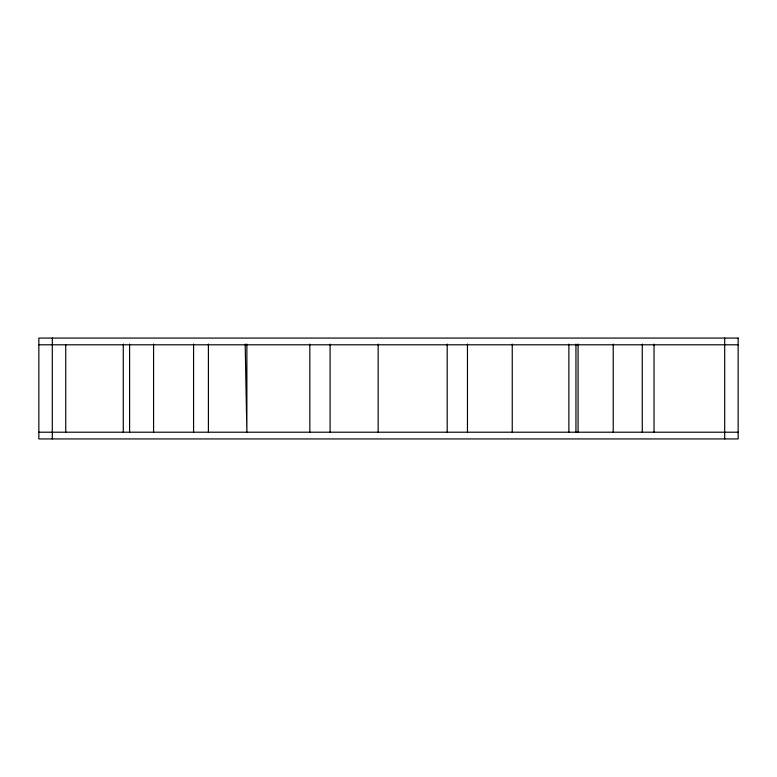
<?xml version="1.0" encoding="UTF-8"?>
<svg xmlns="http://www.w3.org/2000/svg" width="777" height="777" viewBox="0 0 777 777"><rect width="100%" height="100%" fill="white"/><g stroke="black" fill="none" stroke-linecap="round" stroke-linejoin="round"><path stroke-width="1.17" d="M38.85 344.794L738.15 344.794M38.85 432.206L738.15 432.206M245.182 344.104L246.872 432.206L246.872 344.104M724.698 338.073L724.698 438.927M654.02 344.104L654.02 432.206M642.268 344.104L642.268 432.206M613.218 344.104L613.218 432.206M578.078 344.104L578.078 432.206M575.942 344.104L575.942 432.206M568.871 344.104L568.871 432.206M512.247 344.104L512.247 432.206M467.463 344.104L467.463 432.206M447.193 344.104L447.193 432.206M378.156 344.104L378.156 432.206M330.099 344.104L330.099 432.206M309.829 344.104L309.829 432.206M208.411 344.104L208.411 432.206M193.57 344.104L193.57 432.206M153.574 344.104L153.574 432.206M129.594 344.104L129.594 432.206M123.271 344.104L123.271 432.206M65.744 344.794L65.744 432.206M52.302 338.073L52.302 438.927M738.15 338.073L38.85 338.073L38.85 438.927L738.15 438.927L738.15 338.073"/></g></svg>
